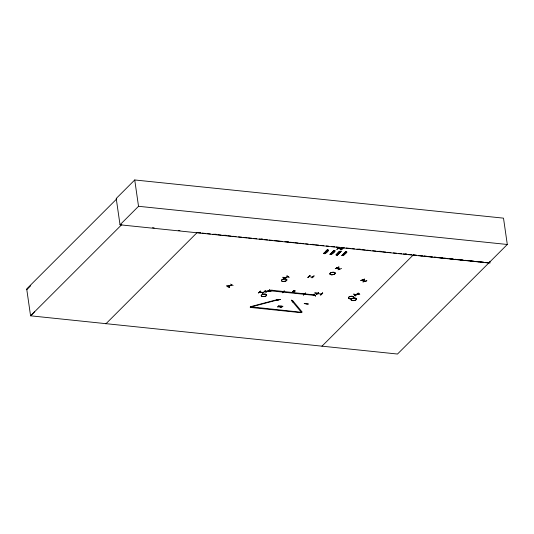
<?xml version="1.0" encoding="UTF-8"?>
<svg xmlns="http://www.w3.org/2000/svg" width="534" height="534" viewBox="0 0 534 534"><rect width="100%" height="100%" fill="white"/><g stroke="black" fill="none" stroke-linecap="round" stroke-linejoin="round"><path stroke-width="0.8" d="M308.178 303.839L308.105 304.166L304.26 303.419M308.191 304.04L304.273 303.619M354.776 294.908L358.748 293.607M364.562 279.215L360.67 280.577L364.555 279.042M226.93 285.637C226.156 286.184 229.413 287.953 229.5 286.912M285.189 278.581C285.263 279.342 282.259 277.693 283.02 277.146M285.183 278.775L283.007 277.346M353.909 294.08L355.611 295.883L355.804 295.589M355.791 295.783L353.935 294.054M292.939 301.944L291.557 300.275M265.111 290.523L266.139 292.492L265.104 290.703M282.386 292.852L284.342 290.676M308.025 277.466L310.02 275.33M318.591 292.632L316.602 294.588M258.503 293.039L260.452 291.083M338.836 247.522L336.901 249.298M270.872 291.13L270.952 290.93M269.436 290.536L269.77 290.276C258.202 293.213 272.367 290.509 269.516 290.416M364.775 281.231L362.646 280.01L362.933 279.676M362.646 280.03L362.98 280.083M339.851 269.223L337.274 267.988M323.517 253.59C325.079 254.771 331.113 249.158 327.142 249.959L323.791 253.63M327.082 250.059L327.516 250.099L323.944 253.643M323.604 253.496L323.864 253.57M324.565 253.703L328.216 250.119M330.065 254.264C331.627 255.446 337.662 249.839 333.69 250.633L330.085 254.284M330.152 254.177L334.07 250.773L330.159 254.224M333.95 250.66L333.61 250.726L333.97 250.713M334.751 250.746L331.113 254.378L331.46 254.317M337.321 255.025L341.072 251.501L339.644 251.254L336.013 254.885L337.415 254.925M341.052 251.514L340.699 251.36L337.341 255.038M341.967 255.452L345.858 251.995L345.485 251.854L346.913 252.108L343.335 255.653L341.853 255.486L345.485 251.854L342.04 255.519M342.908 255.599L346.793 251.995L342.928 255.612M346.639 252.088L343.015 255.559L343.369 255.653M26.813 289.695L30.725 285.723M34.49 311.836L30.571 315.814L26.7 288.927L116.792 198.835M488.797 262.982L507.3 244.479L503.502 218.146L134.735 179.965L116.225 198.468L120.023 224.807L488.797 262.982L397.496 354.035L30.571 315.814L121.845 224.54M120.023 224.807L138.526 206.298L507.3 244.479M105.852 323.844L197.126 232.57L200.437 232.917M260.305 291.07L258.516 292.859M263.489 292.458L259.564 292.151M262.448 293.266L264.457 291.471M262.528 293.466L264.657 291.537L264.403 291.304M270.998 290.449L270.618 290.83L314.893 295.415L315.28 295.035L270.952 290.122M323.624 253.55L327.235 250.072M323.717 253.617L327.402 249.979M324.852 253.737L328.55 250.219M292.826 291.517L293.653 290.643L295.435 290.83L294.534 291.731L292.819 291.484L294.534 291.731M330.239 254.291L333.717 250.686M331.294 254.404L335.105 250.893M341.807 248.977L337.888 248.584L338.302 248.136M338.689 247.502L336.934 249.512M341.072 249.919C345.024 245.333 342.027 250.032 340.832 249.698M336.186 254.912L339.904 251.274L336.447 254.938M340.785 251.481L337.101 255.005L340.952 251.387M345.765 251.935L342.314 255.539M321.942 346.212L413.269 254.952L416.547 255.292M283.741 291.951L283.414 291.924M309.847 275.497L307.844 277.486L310.054 275.551M309.4 276.612C308.478 276.218 312.971 277.854 312.957 276.532M312.944 276.979L312.45 276.552L312.951 276.886M312.617 276.872L312.577 276.472L312.597 276.859M311.949 277.707L313.939 275.751M312.003 277.874L314.179 275.971M303.392 294.815L305.461 293.053L303.445 294.982M305.622 293.073L303.479 295.008M314.893 293.006L318.811 293.426L314.766 292.912M306.322 303.853L306.182 303.839M316.642 293.546L316.689 293.333M320.774 295.062L322.763 293.106L322.516 292.872M231.856 284.976L228.292 286.518M364.956 281.365L362.699 279.562L362.84 279.963M278.227 299.914L278.388 299.834M357.113 294.421L356.732 294.521M228.512 286.324L228.539 285.917M292.739 301.056L292.358 301.069M314.125 295.322L314.526 295.209M314.626 295.282L314.266 295.389M284.061 277.647L284.562 277.68M338.896 267L335.259 268.715L338.883 267.007M337.341 267.781L337.368 268.175L337.448 267.688M337.995 269.81L341.566 268.442M228.452 285.944L228.238 286.458L231.763 284.922M233.138 285.53L230.488 284.088M337.949 248.497L341.853 248.884M259.564 292.065L263.442 292.458M283.414 291.838L283.801 291.871M317.67 293.613L318.057 293.647M321.154 293.987L321.588 294.027L317.67 293.7M280.29 305.862L279.102 306.403L278.975 305.728M277.633 306.73L277.98 306.983L278.815 306.276M281.525 305.989L281.652 306.67L282.84 306.129M280.183 306.997L280.53 307.25L281.365 306.536M277.667 306.95L278.841 306.489L278.675 305.695M278.902 306.623L279.302 307.117L279.162 306.536L280.317 306.082M280.216 307.217L281.391 306.756L281.224 305.962M281.451 306.883L281.852 307.384L281.712 306.796L282.866 306.342M362.953 281.879L366.911 280.764L362.973 281.905M287.953 276.719L284.121 278.027L287.813 276.665M354.689 294.875L358.674 293.567M355.103 295.202L359.075 293.9M359.809 294.521L358.16 292.906M337.989 248.504L337.909 248.103L337.942 248.597M304.327 294.087L303.959 294.054L304.407 294.007M268.682 291.384L272.914 290.322L268.729 291.257M276.178 300.221L280.463 299.447L276.212 300.402M313.925 294.401L315.521 296.023L313.892 294.181M292.745 301.049L292.425 301.149M269.69 289.742L270.665 291.517L269.69 289.728M339.731 269.276L337.134 268.041M337.348 268.155L337.268 267.768M286.912 275.918L289.061 277.326M152.537 227.718L154.199 227.891M178.256 230.381L179.918 230.554M198.995 232.53L200.651 232.697M214.728 234.159L216.383 234.326M224.667 235.187L226.323 235.361M245.373 237.33L247.028 237.503M261.106 238.958L262.761 239.132M286.778 241.615L288.433 241.789M312.45 244.272L314.105 244.445M333.156 246.421L334.811 246.588M358.828 249.078L360.483 249.244M379.527 251.22L381.183 251.394M405.199 253.877L406.855 254.05M202.092 233.084L205.403 233.431M207.065 233.598L210.376 233.945M212.859 234.199L216.17 234.546M217.825 234.713L221.143 235.06M222.798 235.227L226.109 235.574M227.764 235.741L231.075 236.088M232.737 236.262L236.048 236.602M238.531 236.856L241.842 237.203M243.497 237.37L246.815 237.717M248.47 237.89L251.781 238.231M253.436 238.404L256.747 238.745M259.237 239.005L262.548 239.345M264.203 239.519L267.514 239.859M269.169 240.033L272.487 240.373M274.142 240.547L282.419 241.401M284.909 241.662L288.22 242.002M289.875 242.176L293.186 242.516M294.841 242.69L298.159 243.03M299.814 243.204L303.953 243.631M305.608 243.804L308.091 244.058M310.581 244.318L313.892 244.659M315.547 244.832L318.858 245.173M320.513 245.346L323.831 245.687M326.314 245.947L328.797 246.201M331.28 246.461L334.598 246.801M336.253 246.975L339.564 247.315M341.219 247.489L344.53 247.836M346.186 248.003L350.331 248.43M351.986 248.604L354.469 248.864M356.952 249.118L360.27 249.465M361.925 249.632L365.236 249.979M366.891 250.146L370.202 250.493M372.685 250.746L376.003 251.093M377.658 251.26L380.969 251.607M382.624 251.774L385.942 252.121M387.597 252.288L390.908 252.635M393.391 252.889L396.702 253.236M398.364 253.403L401.675 253.75M403.33 253.917L406.641 254.264M408.296 254.438L411.614 254.778M419.01 255.546L422.294 255.886M423.936 256.053L427.22 256.393M428.855 256.56L432.139 256.901M434.603 257.161L437.887 257.495M439.529 257.668L442.806 258.009M444.448 258.176L447.732 258.516M449.374 258.69L453.479 259.11M455.115 259.284L458.399 259.624M460.041 259.791L463.325 260.131M464.967 260.298L468.245 260.639M470.708 260.899L473.992 261.233M475.634 261.406L478.918 261.747M480.56 261.914L483.837 262.254M485.479 262.428L488.764 262.768M343.042 247.983L340.912 249.899M337.982 248.116L338.322 248.517M326.781 250.319L328.096 250.453M333.336 250.993L334.644 251.134M339.284 251.607L340.592 251.748M345.124 252.215L346.433 252.348M326.541 250.559L327.856 250.693M333.096 251.234L334.404 251.374M339.043 251.848L340.352 251.988M344.884 252.455L346.192 252.589M326.181 250.913L327.496 251.053M332.735 251.594L334.044 251.728M338.683 252.208L339.991 252.348M344.523 252.816L345.832 252.949M325.867 251.234L327.175 251.374M332.415 251.914L333.723 252.048M338.362 252.529L339.677 252.669M344.203 253.136L345.518 253.27M325.506 251.594L326.815 251.734M332.055 252.275L333.37 252.408M338.009 252.889L339.317 253.023M343.849 253.496L345.158 253.63M323.964 253.136L325.273 253.276M330.513 253.817L331.821 253.95M336.46 254.431L337.775 254.564M342.301 255.038L343.616 255.172M413.269 254.952L416.58 255.299M419.07 255.559L422.381 255.906M424.043 256.08L427.354 256.42M429.016 256.594L432.326 256.941M433.988 257.114L437.299 257.461M438.961 257.635L448.079 258.589M449.735 258.763L453.052 259.11M454.708 259.284L462.998 260.151M464.653 260.325L483.717 262.321M485.373 262.494L490.012 262.982L489.778 261.346M313.959 294.354L315.521 296.01M338.93 267.22L335.372 268.569M229.533 287.125L226.903 285.85L229.48 287.125M339.984 251.394L336.113 254.838L336.473 254.932M287.058 275.864L289.007 277.173M353.929 294.227L355.831 295.809M292.752 302.03L291.584 300.068M358.981 293.793L354.97 294.908M318.598 292.452L316.609 294.408M284.101 277.627L284.101 278.06M279.068 306.182L279.162 306.536M228.632 285.957L228.639 286.391M134.735 179.965L138.526 206.298M293.393 291.143C294.648 292.425 295.449 289.869 293.393 291.143M250.579 307.03L250.199 307.41L300.996 312.67L302.184 312.076L292.906 300.909L292.098 301.123L301.376 312.29L250.259 306.756L278.034 299.427L278.301 299.748L250.533 307.077M322.563 293.039L320.58 294.995L322.576 293.059M284.602 277.96L284.368 277.533L284.595 277.954M282.94 281.471A2.757 1.195 -8.2 0 0 286.892 279.863A2.757 1.195 -8.2 0 0 282.653 279.422A2.757 1.195 -8.2 0 0 282.94 281.471M282.927 281.385A2.77 1.202 -8.2 0 0 286.892 279.769A2.77 1.202 -8.2 0 0 282.633 279.329A2.77 1.202 -8.2 0 0 282.927 281.385M331.32 274.783A2.757 1.195 -8.2 0 0 335.272 273.168A2.757 1.195 -8.2 0 0 331.033 272.734A2.757 1.195 -8.2 0 0 331.32 274.783M331.3 274.69A2.77 1.202 -8.2 0 0 335.265 273.074A2.77 1.202 -8.2 0 0 331.013 272.634A2.77 1.202 -8.2 0 0 331.3 274.69M352.574 300.629A2.757 1.195 -8.2 0 0 356.525 299.02A2.757 1.195 -8.2 0 0 352.286 298.579A2.757 1.195 -8.2 0 0 352.574 300.629M352.553 300.535A2.77 1.202 -8.2 0 0 356.518 298.913A2.77 1.202 -8.2 0 0 352.266 298.473A2.77 1.202 -8.2 0 0 352.553 300.535M349.917 298.793A2.757 1.195 -8.2 0 0 353.868 297.178A2.757 1.195 -8.2 0 0 349.63 296.737A2.757 1.195 -8.2 0 0 349.917 298.793M349.897 298.693A2.77 1.202 -8.2 0 0 353.862 297.078A2.77 1.202 -8.2 0 0 349.61 296.637A2.77 1.202 -8.2 0 0 349.897 298.693M262.721 296.584A2.757 1.195 -8.2 0 0 266.673 294.968A2.757 1.195 -8.2 0 0 262.434 294.534A2.757 1.195 -8.2 0 0 262.721 296.584A2.757 1.195 -8.2 0 0 266.673 294.982A2.757 1.195 -8.2 0 0 262.434 294.541A2.757 1.195 -8.2 0 0 262.728 296.597"/></g></svg>
